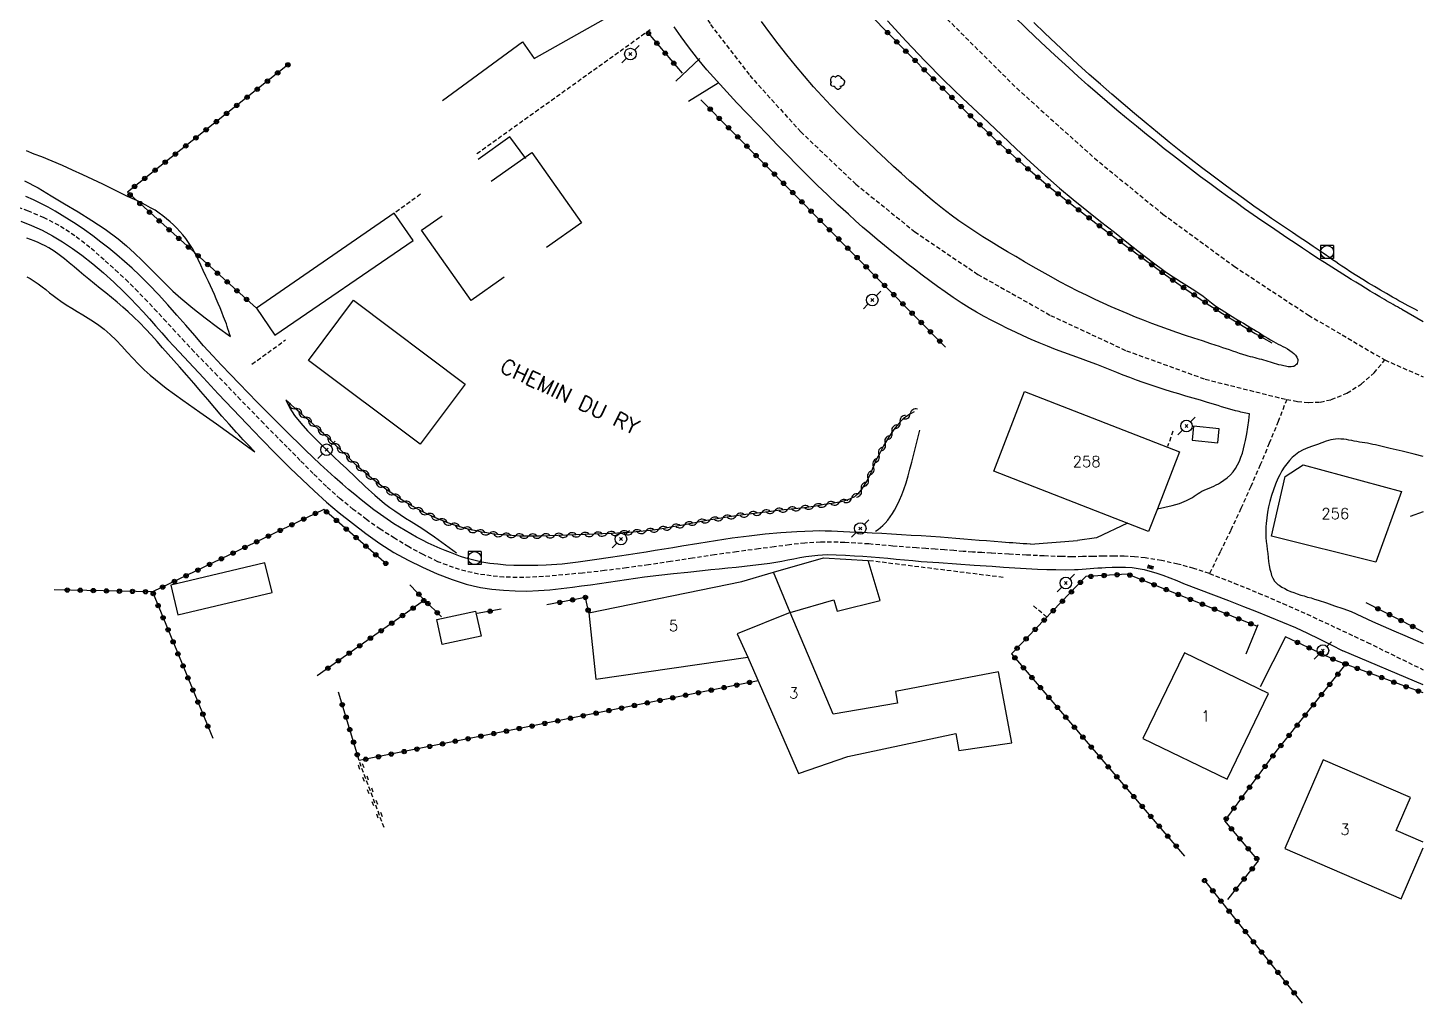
# Model space of a CAD drawing. Header units: millimetres. Extents: x 164999 to 166000, y 157004 to 158000.
# Drawn here: x 165839.6 to 166000, y 157240.9 to 157352.5 of the extents above; entities that cross this region are included whole.
import ezdxf
from ezdxf.enums import TextEntityAlignment as Align

# ---------------------------------------------------------------- set-up
doc = ezdxf.new("R2010")
doc.units = ezdxf.units.MM
doc.linetypes.add('DASHED', pattern=[0.75, 0.5, -0.25])
doc.layers.get('0').update_dxf_attribs({"linetype": 'CONTINUOUS'})
for name, color, linetype in [('W0001', 6, 'DASHED'), ('W0004', 5, 'CONTINUOUS'), ('W0008', 7, 'CONTINUOUS'), ('W0017', 7, 'CONTINUOUS'), ('W0101', 7, 'CONTINUOUS'), ('W0104', 1, 'CONTINUOUS'), ('W0112', 1, 'DASHED'), ('W0211', 2, 'CONTINUOUS'), ('W0214', 2, 'CONTINUOUS'), ('W0220', 5, 'DASHED'), ('W0300', 7, 'CONTINUOUS'), ('W0310', 3, 'CONTINUOUS'), ('W0323', 7, 'CONTINUOUS'), ('W0401', 7, 'CONTINUOUS'), ('W0420', 7, 'CONTINUOUS'), ('W0473', 7, 'CONTINUOUS'), ('W0989', 7, 'CONTINUOUS'), ('W0991', 7, 'CONTINUOUS'), ('W1102', 7, 'CONTINUOUS')]:
    doc.layers.add(name, color=color, linetype=linetype)
doc.styles.get("Standard").update_dxf_attribs({"font": 'romans.shx', "width": 0.85})

# ---------------------------------------------------------------- blocks, each defined once
blk = doc.blocks.new('T420')
for p, q in [((0.75, 0.75), (-0.75, 0.75)), ((-0.75, 0.75), (-0.75, -0.75)), ((0.75, 0.75), (0.75, -0.75)), ((0.75, -0.75), (-0.75, -0.75))]:
    blk.add_line(p, q)
blk.add_ellipse((0, 0), major_axis=(-0.53, 0.53), ratio=1, start_param=3.926991, end_param=10.210176)
blk = doc.blocks.new('T401')
for p, q in [((-0.3, 0.3), (0, 0.3)), ((-0.3, -0.25), (-0.3, 0.3)), ((-0.3, 0.15), (0, 0.15)), ((-0.3, 0), (0, 0)), ((0, 0.3), (0, -0.25)), ((-0.3, -0.15), (0, -0.15)), ((-0.3, -0.25), (-0.3, -0.3)), ((-0.3, -0.3), (0, -0.3)), ((0, -0.3), (0, -0.25))]:
    blk.add_line(p, q)
blk = doc.blocks.new('T473')
for p, q in [((-0.166667, 0.166667), (0.166667, -0.166667)), ((-0.166667, -0.166667), (0.166667, 0.166667)), ((0.500001, 0.500001), (1.000002, 1.000002)), ((-1.000002, -1.000002), (-0.500001, -0.500001))]:
    blk.add_line(p, q)
blk.add_ellipse((0, 0), major_axis=(0.471405, 0.471405), ratio=1, start_param=5.4977871438, end_param=11.780972451)
blk = doc.blocks.new('T300')
for p, q in [((-0.8, 0.51), (-0.86, 0.34)), ((-0.86, 0.34), (-0.86, 0.17)), ((-0.86, 0.17), (-0.74, 0.06)), ((-0.69, 0.63), (-0.8, 0.51)), ((-0.8, -0.06), (-0.74, 0.06)), ((-0.74, 0.06), (-0.69, 0.11)), ((-0.57, 0.69), (-0.69, 0.63)), ((-0.46, 0.69), (-0.57, 0.69)), ((-0.29, 0.63), (-0.46, 0.69)), ((-0.29, 0.63), (-0.17, 0.74)), ((-0.23, 0.57), (-0.29, 0.63)), ((-0.17, 0.74), (-0.06, 0.8)), ((-0.06, 0.8), (0.06, 0.8)), ((0.06, 0.8), (0.23, 0.74)), ((0.23, 0.74), (0.34, 0.63)), ((0.34, 0.63), (0.4, 0.51)), ((0.46, 0.46), (0.34, 0.46)), ((0.4, 0.51), (0.4, 0.46)), ((0.57, 0.4), (0.46, 0.46)), ((0.57, 0.4), (0.69, 0.29)), ((0.69, 0.29), (0.74, 0.17)), ((0.74, 0.06), (0.69, -0.17)), ((0.74, 0.17), (0.74, 0.06)), ((-0.8, -0.17), (-0.8, -0.06)), ((-0.8, -0.23), (-0.8, -0.17)), ((-0.74, -0.34), (-0.8, -0.23)), ((-0.69, -0.4), (-0.74, -0.34)), ((-0.51, -0.46), (-0.69, -0.4)), ((-0.4, -0.46), (-0.51, -0.46)), ((-0.4, -0.46), (-0.34, -0.46)), ((-0.34, -0.46), (-0.34, -0.4)), ((-0.34, -0.51), (-0.34, -0.46)), ((-0.29, -0.63), (-0.34, -0.51)), ((-0.17, -0.74), (-0.29, -0.63)), ((-0.06, -0.8), (-0.17, -0.74)), ((0.06, -0.8), (-0.06, -0.8)), ((0.17, -0.74), (0.06, -0.8)), ((0.23, -0.69), (0.17, -0.74)), ((0.29, -0.46), (0.23, -0.46)), ((0.29, -0.63), (0.23, -0.69)), ((0.46, -0.4), (0.29, -0.46)), ((0.34, -0.51), (0.29, -0.63)), ((0.34, -0.51), (0.34, -0.46)), ((0.57, -0.34), (0.46, -0.4)), ((0.63, -0.29), (0.57, -0.34)), ((0.69, -0.17), (0.63, -0.29))]:
    blk.add_line(p, q)
blk = doc.blocks.new('t323o')
at = {"color": 0, "linetype": 'Continuous'}
for radius in [0.25, 0.15]:
    blk.add_circle((0, 0), radius, dxfattribs=at)
blk = doc.blocks.new('t220o')
at = {"color": 0, "linetype": 'Continuous'}
for p, q in [((-0.25, 0.25), (0.25, 0.25)), ((-0.25, -0.25), (0.25, -0.25))]:
    blk.add_line(p, q, dxfattribs=at)
blk = doc.blocks.new('t310o')
at = {"color": 0, "linetype": 'Continuous'}
for centre, start, end in [((-0.5, 0.38), 216.8699, 323.1304), ((0.5, -0.37), 36.8699, 143.1303)]:
    blk.add_arc(centre, 0.625, start, end, dxfattribs=at)

msp = doc.modelspace()

# ---------------------------------------------------------------- linework, layer by layer
at = {"layer": 'W0001'}
for points in [[(165893.04, 157448.61), (165893, 157438.33), (165893.54, 157428.06), (165894.64, 157417.84), (165896.3, 157407.7), (165898.31, 157398.59), (165900.8, 157389.6), (165903.81, 157380.77), (165907.37, 157372.14), (165910.56, 157365.51), (165914.1, 157359.07), (165918.1, 157352.87), (165922.59, 157347.02), (165928.45, 157340.55), (165934.78, 157334.54), (165941.57, 157329.05), (165948.82, 157324.15), (165957.18, 157319.43), (165965.9, 157315.37), (165974.96, 157312.1), (165984.32, 157309.76)], [(165893.04, 157448.61), (165895.84, 157438.99), (165899.06, 157429.5), (165902.69, 157420.17), (165906.74, 157411), (165911.65, 157400.97), (165916.97, 157391.13), (165922.78, 157381.57), (165929.19, 157372.38), (165936.69, 157362.98), (165944.75, 157354.04), (165953.28, 157345.56), (165962.21, 157337.52), (165970.1, 157331.08), (165978.32, 157325.06), (165986.83, 157319.46), (165995.62, 157314.31)], [(165975.44, 157289.75), (165973.63, 157290.35), (165971.79, 157290.85), (165969.92, 157291.25), (165968.04, 157291.55), (165966.84, 157291.67), (165965.64, 157291.74), (165964.44, 157291.76), (165963.24, 157291.75), (165962.04, 157291.72), (165960.84, 157291.7), (165959.64, 157291.69), (165958.44, 157291.71), (165956.42, 157291.78), (165954.4, 157291.88), (165952.38, 157291.98), (165950.35, 157292.09), (165949.28, 157292.16), (165948.21, 157292.23), (165947.14, 157292.31), (165946.07, 157292.39), (165945, 157292.48), (165943.92, 157292.56), (165942.85, 157292.63), (165941.78, 157292.71), (165939.03, 157292.92), (165936.27, 157293.16), (165933.5, 157293.34), (165930.73, 157293.37), (165928.94, 157293.26), (165927.16, 157293.06), (165925.39, 157292.82), (165923.62, 157292.59), (165921.09, 157292.26), (165918.55, 157291.9), (165916.03, 157291.52), (165913.5, 157291.13), (165910.97, 157290.76), (165908.44, 157290.41), (165905.9, 157290.09), (165903.36, 157289.82), (165901.12, 157289.6), (165898.87, 157289.4), (165896.61, 157289.29), (165894.34, 157289.34), (165892.87, 157289.48), (165891.41, 157289.7), (165889.96, 157290.02), (165888.54, 157290.44), (165886.76, 157291.12), (165885.05, 157291.94), (165883.39, 157292.84), (165881.76, 157293.81), (165880.13, 157294.85), (165878.55, 157295.96), (165877.01, 157297.14), (165875.52, 157298.36), (165873.93, 157299.77), (165872.41, 157301.26), (165870.93, 157302.77), (165869.44, 157304.27), (165866.74, 157306.99), (165864.07, 157309.74), (165861.41, 157312.5), (165858.74, 157315.25), (165857.66, 157316.4), (165856.58, 157317.55), (165855.52, 157318.72), (165854.45, 157319.88), (165853.37, 157321.03), (165852.27, 157322.17), (165851.15, 157323.29), (165850, 157324.37), (165848.39, 157325.82), (165846.75, 157327.25), (165845.03, 157328.59), (165843.2, 157329.77), (165841.47, 157330.67), (165839.67, 157331.43), (165837.84, 157332.07)], [(165984.32, 157309.76), (165985.58, 157309.55), (165986.86, 157309.43), (165988.17, 157309.48), (165989.45, 157309.76), (165991.25, 157310.51), (165992.9, 157311.54), (165994.37, 157312.82), (165995.62, 157314.31)], [(165995.62, 157314.31), (166000, 157312.37)], [(165984.32, 157309.76), (165983.34, 157307.24), (165982.32, 157304.73), (165981.27, 157302.24), (165980.19, 157299.76), (165979.05, 157297.23), (165977.88, 157294.72), (165976.67, 157292.23), (165975.44, 157289.75)], [(165975.44, 157289.75), (165978.27, 157288.66), (165981.09, 157287.52), (165983.89, 157286.33), (165986.66, 157285.09), (165993.59, 157281.84), (166000, 157278.7)]]:
    msp.add_lwpolyline(points, dxfattribs=at)
at = {"layer": 'W0004'}
msp.add_lwpolyline([(165999.4, 157319.95), (165999.04, 157320.14), (165998.67, 157320.34), (165998.3, 157320.53), (165997.94, 157320.73), (165997.58, 157320.93), (165997.22, 157321.13), (165996.85, 157321.33), (165996.49, 157321.54), (165995.8, 157321.94), (165995.11, 157322.34), (165994.43, 157322.75), (165993.74, 157323.16), (165993.06, 157323.57), (165992.38, 157323.99), (165991.7, 157324.42), (165991.03, 157324.85), (165990.67, 157325.09), (165990.31, 157325.33), (165989.95, 157325.58), (165989.6, 157325.83), (165989.24, 157326.08), (165988.89, 157326.33), (165988.53, 157326.58), (165988.17, 157326.83), (165987.38, 157327.37), (165986.58, 157327.9), (165985.77, 157328.44), (165984.97, 157328.97), (165984.17, 157329.5), (165983.37, 157330.04), (165982.57, 157330.58), (165981.78, 157331.14), (165980.56, 157332), (165979.35, 157332.88), (165978.14, 157333.76), (165976.93, 157334.65), (165975.73, 157335.55), (165974.54, 157336.45), (165973.35, 157337.37), (165972.17, 157338.29), (165970.82, 157339.36), (165969.48, 157340.45), (165968.15, 157341.54), (165966.83, 157342.64), (165965.51, 157343.75), (165964.21, 157344.87), (165962.91, 157346.01), (165961.62, 157347.15), (165960.33, 157348.32), (165959.04, 157349.5), (165957.77, 157350.69), (165956.5, 157351.89), (165955.25, 157353.1)], dxfattribs=at)
at = {"layer": 'W0008'}
for points in [[(165938.45, 157353.32), (165940.56, 157350.98), (165942.72, 157348.7), (165944.88, 157346.51), (165947.1, 157344.36), (165949.34, 157342.25), (165951.58, 157340.14), (165953.22, 157338.6), (165954.87, 157337.07), (165956.53, 157335.56), (165958.22, 157334.08), (165959.77, 157332.78), (165961.34, 157331.5), (165962.93, 157330.25), (165964.52, 157328.99), (165965.96, 157327.85), (165967.41, 157326.72), (165968.87, 157325.6), (165970.35, 157324.5), (165970.97, 157324.08), (165971.59, 157323.67), (165972.22, 157323.27), (165972.85, 157322.88), (165973.47, 157322.48), (165974.1, 157322.07), (165974.71, 157321.64), (165975.3, 157321.19), (165975.67, 157320.9), (165976.03, 157320.63), (165976.41, 157320.36), (165976.79, 157320.1), (165977.21, 157319.83), (165977.63, 157319.56), (165978.06, 157319.3), (165978.49, 157319.04), (165978.92, 157318.79), (165979.36, 157318.54), (165979.79, 157318.28), (165980.21, 157318.02), (165980.54, 157317.82), (165980.86, 157317.62), (165981.18, 157317.42), (165981.5, 157317.22), (165981.82, 157317.02), (165982.14, 157316.82), (165982.47, 157316.62), (165982.79, 157316.42), (165983.06, 157316.27), (165983.33, 157316.14), (165983.61, 157316), (165983.89, 157315.87), (165984.16, 157315.73), (165984.43, 157315.58), (165984.69, 157315.41), (165984.94, 157315.22), (165985.14, 157315.05), (165985.33, 157314.86), (165985.5, 157314.63), (165985.6, 157314.37), (165985.61, 157314.21), (165985.58, 157314.06), (165985.52, 157313.92), (165985.44, 157313.79), (165985.35, 157313.7), (165985.25, 157313.63), (165985.14, 157313.58), (165985.02, 157313.55), (165984.85, 157313.52), (165984.67, 157313.52), (165984.5, 157313.53), (165984.33, 157313.56), (165984.17, 157313.59), (165984, 157313.63), (165983.84, 157313.67), (165983.68, 157313.7), (165983.43, 157313.76), (165983.18, 157313.83), (165982.93, 157313.9), (165982.68, 157313.98), (165982.44, 157314.06), (165982.2, 157314.14), (165981.95, 157314.21), (165981.7, 157314.29), (165981.45, 157314.36), (165981.19, 157314.42), (165980.94, 157314.49), (165980.68, 157314.55), (165980.42, 157314.62), (165980.16, 157314.68), (165979.91, 157314.75), (165979.65, 157314.83), (165979.27, 157314.95), (165978.88, 157315.07), (165978.5, 157315.2), (165978.11, 157315.33), (165977.73, 157315.46), (165977.35, 157315.59), (165976.97, 157315.72), (165976.58, 157315.85), (165975.61, 157316.18), (165974.64, 157316.5), (165973.66, 157316.82), (165972.69, 157317.14), (165971.71, 157317.47), (165970.74, 157317.8), (165969.78, 157318.15), (165968.81, 157318.51), (165967.87, 157318.88), (165966.93, 157319.25), (165966, 157319.64), (165965.06, 157320.03), (165964.14, 157320.44), (165963.21, 157320.85), (165962.29, 157321.28), (165961.38, 157321.71), (165960.33, 157322.23), (165959.29, 157322.76), (165958.25, 157323.31), (165957.23, 157323.86), (165956.2, 157324.43), (165955.19, 157325.01), (165954.17, 157325.59), (165953.17, 157326.19), (165952.22, 157326.75), (165951.27, 157327.32), (165950.33, 157327.89), (165949.4, 157328.48), (165948.47, 157329.07), (165947.55, 157329.69), (165946.64, 157330.31), (165945.75, 157330.96), (165944.76, 157331.72), (165943.8, 157332.49), (165942.84, 157333.28), (165941.9, 157334.09), (165940.97, 157334.91), (165940.05, 157335.74), (165939.14, 157336.57), (165938.23, 157337.41), (165937.15, 157338.41), (165936.09, 157339.42), (165935.02, 157340.44), (165933.97, 157341.46), (165932.94, 157342.51), (165931.91, 157343.56), (165930.91, 157344.64), (165929.93, 157345.73), (165928.88, 157346.94), (165927.86, 157348.17), (165926.86, 157349.41), (165925.88, 157350.67), (165924.92, 157351.94), (165923.96, 157353.23)], [(165997.54, 157320.14), (165997.29, 157320.28), (165997.04, 157320.42), (165996.8, 157320.55), (165996.55, 157320.69), (165996.3, 157320.83), (165996.06, 157320.97), (165995.81, 157321.12), (165995.57, 157321.26), (165995.02, 157321.58), (165994.47, 157321.91), (165993.92, 157322.24), (165993.37, 157322.57), (165992.83, 157322.9), (165992.28, 157323.24), (165991.74, 157323.58), (165991.2, 157323.92), (165990.35, 157324.45), (165989.5, 157324.99), (165988.65, 157325.53), (165987.8, 157326.07), (165986.96, 157326.62), (165986.12, 157327.17), (165985.28, 157327.73), (165984.44, 157328.29), (165983.45, 157328.96), (165982.45, 157329.64), (165981.46, 157330.32), (165980.47, 157331.01), (165979.48, 157331.7), (165978.5, 157332.4), (165977.52, 157333.1), (165976.55, 157333.81), (165975.49, 157334.6), (165974.43, 157335.38), (165973.38, 157336.18), (165972.33, 157336.98), (165971.29, 157337.79), (165970.25, 157338.6), (165969.22, 157339.43), (165968.19, 157340.25), (165967.05, 157341.18), (165965.92, 157342.11), (165964.79, 157343.05), (165963.67, 157344), (165962.56, 157344.95), (165961.45, 157345.92), (165960.36, 157346.89), (165959.27, 157347.88), (165957.66, 157349.36), (165956.06, 157350.84), (165954.47, 157352.35), (165952.9, 157353.86)], [(165980.03, 157308.11), (165979.83, 157308.15), (165979.63, 157308.19), (165979.43, 157308.24), (165979.24, 157308.28), (165979.04, 157308.33), (165978.85, 157308.38), (165978.65, 157308.43), (165978.45, 157308.48), (165978.05, 157308.59), (165977.64, 157308.7), (165977.24, 157308.82), (165976.84, 157308.94), (165976.44, 157309.07), (165976.03, 157309.19), (165975.63, 157309.31), (165975.23, 157309.43), (165974.4, 157309.68), (165973.57, 157309.92), (165972.74, 157310.16), (165971.91, 157310.41), (165971.08, 157310.65), (165970.25, 157310.91), (165969.43, 157311.17), (165968.61, 157311.44), (165967.83, 157311.71), (165967.06, 157311.99), (165966.3, 157312.29), (165965.54, 157312.58), (165964.78, 157312.88), (165964.02, 157313.18), (165963.25, 157313.48), (165962.49, 157313.78), (165961.55, 157314.14), (165960.6, 157314.49), (165959.65, 157314.83), (165958.7, 157315.18), (165957.75, 157315.53), (165956.81, 157315.9), (165955.88, 157316.28), (165954.95, 157316.68), (165954.04, 157317.09), (165953.13, 157317.51), (165952.23, 157317.94), (165951.33, 157318.39), (165950.44, 157318.85), (165949.56, 157319.32), (165948.68, 157319.81), (165947.82, 157320.32), (165946.89, 157320.9), (165945.97, 157321.51), (165945.06, 157322.13), (165944.17, 157322.77), (165943.28, 157323.42), (165942.41, 157324.07), (165941.53, 157324.74), (165940.66, 157325.41), (165939.8, 157326.09), (165938.94, 157326.77), (165938.08, 157327.46), (165937.24, 157328.17), (165936.4, 157328.88), (165935.57, 157329.59), (165934.74, 157330.32), (165933.93, 157331.06), (165932.73, 157332.16), (165931.54, 157333.28), (165930.36, 157334.41), (165929.2, 157335.56), (165928.05, 157336.71), (165926.9, 157337.88), (165925.76, 157339.05), (165924.63, 157340.22), (165923.46, 157341.45), (165922.28, 157342.67), (165921.11, 157343.89), (165919.95, 157345.13), (165918.8, 157346.39), (165917.68, 157347.66), (165916.59, 157348.97), (165915.55, 157350.31), (165914.72, 157351.45), (165913.92, 157352.62)], [(165954.86, 157293.13), (165954.45, 157293.16), (165954.04, 157293.19), (165953.63, 157293.21), (165953.23, 157293.24), (165952.82, 157293.27), (165952.41, 157293.3), (165952, 157293.33), (165951.59, 157293.36), (165950.71, 157293.43), (165949.83, 157293.5), (165948.95, 157293.57), (165948.07, 157293.65), (165947.19, 157293.72), (165946.3, 157293.79), (165945.42, 157293.86), (165944.54, 157293.93), (165943.41, 157294), (165942.29, 157294.08), (165941.16, 157294.15), (165940.03, 157294.22), (165938.91, 157294.28), (165937.78, 157294.35), (165936.65, 157294.4), (165935.52, 157294.46), (165934.81, 157294.49), (165934.1, 157294.53), (165933.39, 157294.56), (165932.69, 157294.6), (165931.98, 157294.62), (165931.27, 157294.64), (165930.56, 157294.65), (165929.85, 157294.64), (165928.01, 157294.57), (165926.18, 157294.44), (165924.35, 157294.27), (165922.53, 157294.07), (165920.59, 157293.82), (165918.66, 157293.52), (165916.73, 157293.2), (165914.8, 157292.89), (165913.77, 157292.73), (165912.74, 157292.56), (165911.72, 157292.4), (165910.69, 157292.23), (165909.67, 157292.06), (165908.64, 157291.9), (165907.61, 157291.74), (165906.58, 157291.6), (165904.74, 157291.33), (165902.89, 157291.06), (165901.04, 157290.83), (165899.18, 157290.71), (165898.25, 157290.68), (165897.33, 157290.67), (165896.4, 157290.67), (165895.48, 157290.69), (165894.56, 157290.74), (165893.63, 157290.82), (165892.71, 157290.93), (165891.8, 157291.08), (165891.18, 157291.21), (165890.56, 157291.36), (165889.96, 157291.53), (165889.36, 157291.73), (165888.77, 157291.94), (165888.18, 157292.16), (165887.59, 157292.39), (165887.01, 157292.64), (165886.32, 157292.94), (165885.64, 157293.26), (165884.96, 157293.6), (165884.3, 157293.95), (165883.64, 157294.32), (165882.98, 157294.7), (165882.34, 157295.09), (165881.7, 157295.49), (165880.92, 157296.01), (165880.15, 157296.54), (165879.4, 157297.1), (165878.66, 157297.67), (165877.93, 157298.24), (165877.2, 157298.83), (165876.48, 157299.43), (165875.77, 157300.03), (165874.9, 157300.79), (165874.04, 157301.56), (165873.2, 157302.34), (165872.36, 157303.13), (165871.54, 157303.94), (165870.71, 157304.74), (165869.89, 157305.55), (165869.08, 157306.36), (165868.03, 157307.39), (165867, 157308.43), (165865.97, 157309.48), (165864.94, 157310.53), (165863.92, 157311.59), (165862.9, 157312.65), (165861.89, 157313.71), (165860.89, 157314.78), (165859.82, 157315.94), (165858.79, 157317.11), (165857.76, 157318.3), (165856.74, 157319.48), (165855.71, 157320.66), (165854.65, 157321.83), (165853.57, 157322.96), (165852.44, 157324.06), (165851.59, 157324.86), (165850.71, 157325.64), (165849.83, 157326.4), (165848.93, 157327.15), (165848.01, 157327.87), (165847.08, 157328.58), (165846.12, 157329.26), (165845.15, 157329.92), (165844.36, 157330.43), (165843.57, 157330.93), (165842.76, 157331.41), (165841.94, 157331.87), (165841.1, 157332.31), (165840.25, 157332.72), (165839.38, 157333.1)], [(165838.79, 157330.26), (165840.03, 157329.78), (165841.24, 157329.23), (165842.44, 157328.6), (165843.6, 157327.9), (165844.73, 157327.14), (165845.83, 157326.35), (165847.09, 157325.36), (165848.31, 157324.33), (165849.5, 157323.25), (165850.66, 157322.15), (165851.41, 157321.39), (165852.15, 157320.62), (165852.87, 157319.83), (165853.59, 157319.04), (165854.3, 157318.24), (165855, 157317.44), (165855.72, 157316.64), (165856.44, 157315.86), (165858.12, 157314.05), (165859.8, 157312.24), (165861.49, 157310.43), (165863.18, 157308.64), (165864.81, 157306.94), (165866.44, 157305.23), (165868.08, 157303.55), (165869.76, 157301.89), (165871.14, 157300.57), (165872.53, 157299.26), (165873.95, 157297.98), (165875.4, 157296.75), (165876.92, 157295.54), (165878.47, 157294.35), (165880.06, 157293.22), (165881.7, 157292.18), (165883.32, 157291.29), (165884.98, 157290.48), (165886.67, 157289.74), (165888.38, 157289.07), (165889.18, 157288.79), (165889.99, 157288.54), (165890.8, 157288.33), (165891.63, 157288.16), (165892.96, 157287.96), (165894.3, 157287.83), (165895.64, 157287.76), (165896.98, 157287.74), (165898.3, 157287.79), (165899.61, 157287.9), (165900.91, 157288.05), (165902.21, 157288.2), (165903.25, 157288.33), (165904.28, 157288.47), (165905.32, 157288.62), (165906.35, 157288.77), (165907.38, 157288.93), (165908.41, 157289.08), (165909.45, 157289.23), (165910.48, 157289.37), (165912.15, 157289.57), (165913.82, 157289.75), (165915.49, 157289.93), (165917.16, 157290.11), (165918.13, 157290.21), (165919.1, 157290.31), (165920.06, 157290.41), (165921.03, 157290.51), (165922, 157290.61), (165922.96, 157290.72), (165923.93, 157290.83), (165924.89, 157290.96), (165925.58, 157291.07), (165926.27, 157291.19), (165926.96, 157291.33), (165927.65, 157291.46), (165928.34, 157291.6), (165929.03, 157291.72), (165929.72, 157291.81), (165930.42, 157291.88), (165931.48, 157291.93), (165932.54, 157291.91), (165933.59, 157291.86), (165934.64, 157291.81), (165935.6, 157291.75), (165936.56, 157291.68), (165937.52, 157291.6), (165938.47, 157291.51), (165939.43, 157291.42), (165940.38, 157291.32), (165941.34, 157291.24), (165942.29, 157291.16), (165944.33, 157291.01), (165946.37, 157290.87), (165948.41, 157290.74), (165950.45, 157290.6), (165951.75, 157290.51), (165953.06, 157290.42), (165954.37, 157290.34), (165955.67, 157290.28), (165956.73, 157290.24), (165957.79, 157290.21), (165958.85, 157290.2), (165959.91, 157290.21), (165960.36, 157290.23), (165960.81, 157290.26), (165961.26, 157290.29), (165961.71, 157290.33), (165962.16, 157290.37), (165962.61, 157290.4), (165963.06, 157290.43), (165963.51, 157290.45), (165964.27, 157290.48), (165965.03, 157290.5), (165965.78, 157290.5), (165966.54, 157290.45), (165967.23, 157290.35), (165967.92, 157290.21), (165968.59, 157290.04), (165969.26, 157289.85), (165970.08, 157289.58), (165970.88, 157289.26), (165971.68, 157288.94), (165972.47, 157288.62), (165974.19, 157287.96), (165975.91, 157287.3), (165977.63, 157286.64), (165979.34, 157285.97), (165980.84, 157285.38), (165982.35, 157284.79), (165983.84, 157284.18), (165985.32, 157283.55), (165986.7, 157282.91), (165988.07, 157282.26), (165989.42, 157281.58), (165990.77, 157280.88)], [(165997.54, 157320.14), (166000, 157318.74)], [(165969.46, 157297.21), (165970.31, 157297.39), (165971.15, 157297.59), (165971.99, 157297.82), (165972.8, 157298.14), (165973.03, 157298.26), (165973.26, 157298.39), (165973.48, 157298.52), (165973.7, 157298.67), (165973.92, 157298.81), (165974.13, 157298.95), (165974.35, 157299.09), (165974.58, 157299.21), (165974.85, 157299.35), (165975.11, 157299.47), (165975.39, 157299.59), (165975.66, 157299.7), (165975.93, 157299.82), (165976.2, 157299.95), (165976.47, 157300.08), (165976.72, 157300.24), (165977.11, 157300.5), (165977.49, 157300.78), (165977.85, 157301.1), (165978.17, 157301.45), (165978.45, 157301.84), (165978.68, 157302.25), (165978.88, 157302.68), (165979.06, 157303.12), (165979.23, 157303.6), (165979.36, 157304.09), (165979.48, 157304.58), (165979.58, 157305.07), (165979.73, 157305.83), (165979.85, 157306.58), (165979.95, 157307.35), (165980.03, 157308.11)], [(165994.83, 157304.49), (165994.52, 157304.55), (165994.22, 157304.61), (165993.92, 157304.67), (165993.61, 157304.73), (165993.31, 157304.78), (165993, 157304.83), (165992.7, 157304.88), (165992.39, 157304.93), (165992.09, 157304.98), (165991.79, 157305.04), (165991.48, 157305.09), (165991.18, 157305.15), (165990.87, 157305.19), (165990.56, 157305.22), (165990.25, 157305.23), (165989.94, 157305.22), (165989.4, 157305.13), (165988.87, 157304.97), (165988.36, 157304.78), (165987.85, 157304.59), (165987.3, 157304.4), (165986.76, 157304.21), (165986.22, 157303.99), (165985.71, 157303.71), (165985.32, 157303.42), (165984.96, 157303.1), (165984.64, 157302.76), (165984.33, 157302.39), (165984.03, 157301.99), (165983.77, 157301.56), (165983.53, 157301.12), (165983.31, 157300.67), (165983.03, 157300.04), (165982.79, 157299.39), (165982.57, 157298.73), (165982.39, 157298.06), (165982.24, 157297.43), (165982.12, 157296.8), (165982.02, 157296.17), (165981.95, 157295.53), (165981.92, 157295.12), (165981.91, 157294.71), (165981.92, 157294.31), (165981.93, 157293.9), (165981.97, 157293.43), (165982.02, 157292.97), (165982.08, 157292.51), (165982.14, 157292.05), (165982.19, 157291.6), (165982.24, 157291.15), (165982.3, 157290.7), (165982.39, 157290.25), (165982.48, 157289.9), (165982.59, 157289.55), (165982.72, 157289.21), (165982.91, 157288.89), (165983.03, 157288.75), (165983.17, 157288.62), (165983.31, 157288.51), (165983.46, 157288.41), (165983.77, 157288.21), (165984.1, 157288.03), (165984.42, 157287.86), (165984.76, 157287.71), (165985.15, 157287.56), (165985.54, 157287.42), (165985.94, 157287.29), (165986.33, 157287.18), (165986.73, 157287.06), (165987.13, 157286.95), (165987.53, 157286.83), (165987.92, 157286.7), (165988.88, 157286.39), (165989.83, 157286.06), (165990.77, 157285.74), (165991.72, 157285.4)], [(166000, 157303.21), (165998.96, 157303.47), (165997.58, 157303.81), (165996.21, 157304.15), (165994.83, 157304.49)], [(165966.01, 157295.55), (165962.44, 157293.88), (165960.26, 157293.57)], [(165954.86, 157293.13), (165960.26, 157293.57)], [(165991.72, 157285.4), (165992.94, 157284.82), (165994.17, 157284.26), (165995.41, 157283.72), (165996.65, 157283.18), (165997.89, 157282.65), (165999.13, 157282.11), (166000, 157281.72)], [(166000, 157276.97), (165990.77, 157280.88)]]:
    msp.add_lwpolyline(points, dxfattribs=at)
at = {"layer": 'W0017'}
for points in [[(165916.87, 157348.96), (165914.1, 157346.37)], [(165918.98, 157346.14), (165915.55, 157344.03)], [(165981.01, 157283.87), (165979.62, 157280.47)], [(165984.2, 157282.48), (165981.26, 157276.75)]]:
    msp.add_lwpolyline(points, dxfattribs=at)
at = {"layer": 'W0101'}
for points in [[(165887.29, 157344.14), (165896.47, 157350.89), (165897.82, 157348.98), (165906.4, 157353.82)], [(165892.86, 157334.86), (165897.56, 157338.17), (165903.26, 157330.08), (165899.22, 157327.23)], [(165884.88, 157329.24), (165887.24, 157330.9)], [(165894.38, 157323.82), (165890.58, 157321.15), (165884.88, 157329.24)], [(165969.46, 157297.21), (165968.45, 157294.6), (165950.64, 157301.52), (165954.19, 157310.67)], [(165954.19, 157310.67), (165972, 157303.75), (165969.46, 157297.21)], [(165982.59, 157294.06), (165984.15, 157300.92), (165986.23, 157302.25), (165997.52, 157299.18)], [(165997.52, 157299.18), (165994.58, 157291.05), (165982.59, 157294.06)], [(165904.08, 157285.26), (165921.69, 157288.83), (165925.33, 157289.9)], [(165927.26, 157285.29), (165925.33, 157289.9)], [(165904.08, 157285.26), (165904.9, 157277.63), (165922.36, 157280.16)], [(165951.19, 157278.47), (165939.37, 157276.19), (165939.57, 157274.84), (165932.18, 157273.59), (165927.26, 157285.29)], [(165922.36, 157280.16), (165928.21, 157266.76), (165933.87, 157268.73), (165946.3, 157271.37), (165946.65, 157269.42), (165952.73, 157270.28), (165951.19, 157278.47)], [(165988.53, 157268.35), (165984.11, 157258.13), (165997.46, 157252.36), (166000, 157258.24)], [(166000, 157258.89), (165996.91, 157260.23), (165998.55, 157264.02), (165988.53, 157268.35)]]:
    msp.add_lwpolyline(points, dxfattribs=at)
for points in [[(165877.06, 157321.17), (165889.88, 157311.54), (165884.72, 157304.64), (165871.86, 157314.25)], [(165967.8, 157270.8), (165977.47, 157266.11), (165982.24, 157275.95), (165972.56, 157280.64), (165967.8, 157270.8)]]:
    msp.add_lwpolyline(points, close=True, dxfattribs=at)
at = {"layer": 'W0104'}
for points in [[(165896.87, 157337.47), (165895, 157339.96), (165891.36, 157337.36)], [(165925.33, 157289.9), (165931.09, 157291.58), (165936.21, 157291.25)], [(165927.26, 157285.29), (165932.28, 157286.72), (165932.65, 157285.44), (165937.57, 157286.66), (165936.21, 157291.25)]]:
    msp.add_lwpolyline(points, dxfattribs=at)
for points in [[(165883.89, 157328.06), (165881.74, 157331.19), (165865.88, 157320.27), (165868.02, 157317.15)], [(165976.55, 157306.4), (165973.61, 157306.7), (165973.45, 157305.08), (165976.39, 157304.78)], [(165867.68, 157287.56), (165866.87, 157290.99), (165856.03, 157288.44), (165856.84, 157285)], [(165891.09, 157285.44), (165891.71, 157282.57), (165887.24, 157281.6), (165886.61, 157284.47)]]:
    msp.add_lwpolyline(points, close=True, dxfattribs=at)
at = {"layer": 'W0112'}
for points in [[(165911.15, 157352.27), (165891.05, 157337.87)], [(165884.76, 157333.36), (165881.74, 157331.19)], [(165865.37, 157313.83), (165869.23, 157316.62)], [(165971.25, 157306.13), (165970.62, 157304.36)], [(165951.71, 157289.31), (165936.21, 157291.25)], [(165956.76, 157284.75), (165955.15, 157286.11)]]:
    msp.add_lwpolyline(points, dxfattribs=at)
at = {"layer": 'W0211'}
for points in [[(165862.89, 157317.02), (165862.8, 157317.31), (165862.71, 157317.6), (165862.62, 157317.88), (165862.52, 157318.17), (165862.43, 157318.45), (165862.33, 157318.73), (165862.22, 157319.01), (165862.11, 157319.29), (165861.91, 157319.8), (165861.71, 157320.31), (165861.49, 157320.82), (165861.27, 157321.33), (165861.05, 157321.83), (165860.82, 157322.33), (165860.59, 157322.83), (165860.36, 157323.33), (165860.06, 157323.96), (165859.77, 157324.6), (165859.49, 157325.23), (165859.19, 157325.86), (165858.88, 157326.49), (165858.54, 157327.11), (165858.17, 157327.71), (165857.77, 157328.29), (165857.44, 157328.7), (165857.09, 157329.1), (165856.73, 157329.48), (165856.35, 157329.85), (165855.96, 157330.21), (165855.56, 157330.55), (165855.14, 157330.87), (165854.72, 157331.18), (165854.23, 157331.52), (165853.72, 157331.82), (165853.19, 157332.11), (165852.66, 157332.37), (165852.13, 157332.63), (165851.59, 157332.87), (165851.06, 157333.12), (165850.53, 157333.38), (165849.38, 157333.94), (165848.23, 157334.51), (165847.08, 157335.07), (165845.93, 157335.61), (165844.76, 157336.15), (165843.59, 157336.67), (165842.41, 157337.17), (165841.23, 157337.65), (165840.33, 157337.99), (165839.44, 157338.34)], [(165839.48, 157323.88), (165839.87, 157323.67), (165840.34, 157323.38), (165840.79, 157323.07), (165841.24, 157322.74), (165841.67, 157322.4), (165842.1, 157322.05), (165842.53, 157321.71), (165842.97, 157321.38), (165843.41, 157321.06), (165844.03, 157320.65), (165844.65, 157320.26), (165845.29, 157319.88), (165845.92, 157319.5), (165846.55, 157319.12), (165847.17, 157318.72), (165847.78, 157318.3), (165848.37, 157317.85), (165849.08, 157317.23), (165849.76, 157316.58), (165850.41, 157315.9), (165851.04, 157315.21), (165851.67, 157314.52), (165852.32, 157313.84), (165852.98, 157313.18), (165853.68, 157312.55), (165855.52, 157311.07), (165857.44, 157309.68), (165859.39, 157308.33), (165861.31, 157306.96), (165862.41, 157306.16), (165863.51, 157305.36), (165864.61, 157304.56), (165865.71, 157303.76)], [(166000, 157296.85), (165998.52, 157296.3)]]:
    msp.add_lwpolyline(points, dxfattribs=at)
at = {"layer": 'W0214'}
for points in [[(165839.21, 157334.91), (165840.79, 157334.09), (165842.31, 157333.17), (165843.82, 157332.26), (165845.4, 157331.33), (165846.97, 157330.36), (165848.51, 157329.34), (165849.99, 157328.24), (165850.95, 157327.45), (165851.87, 157326.61), (165852.76, 157325.74), (165853.64, 157324.86), (165854.51, 157323.97), (165855.38, 157323.09), (165856.28, 157322.23), (165857.21, 157321.4), (165858.59, 157320.25), (165860, 157319.14), (165861.43, 157318.07), (165862.89, 157317.02)], [(165865.71, 157303.76), (165865.44, 157304.03), (165865.17, 157304.31), (165864.9, 157304.58), (165864.64, 157304.86), (165864.37, 157305.14), (165864.11, 157305.42), (165863.85, 157305.71), (165863.59, 157305.99), (165862.75, 157306.92), (165861.93, 157307.86), (165861.12, 157308.8), (165860.3, 157309.75), (165859.5, 157310.69), (165858.68, 157311.64), (165857.87, 157312.58), (165857.04, 157313.52), (165856.39, 157314.24), (165855.75, 157314.98), (165855.11, 157315.71), (165854.46, 157316.44), (165853.81, 157317.17), (165853.15, 157317.88), (165852.47, 157318.58), (165851.77, 157319.27), (165851.16, 157319.84), (165850.53, 157320.4), (165849.89, 157320.95), (165849.24, 157321.49), (165848.59, 157322.02), (165847.93, 157322.54), (165847.28, 157323.07), (165846.62, 157323.6), (165846.06, 157324.06), (165845.5, 157324.54), (165844.94, 157325.01), (165844.38, 157325.48), (165843.81, 157325.94), (165843.23, 157326.39), (165842.63, 157326.81), (165842.01, 157327.21), (165841.61, 157327.43), (165841.2, 157327.64), (165840.78, 157327.82), (165840.35, 157328), (165839.93, 157328.16), (165839.5, 157328.33)], [(165869.26, 157309.71), (165869.48, 157309.25), (165869.72, 157308.79), (165869.99, 157308.35), (165870.28, 157307.93), (165870.99, 157307.03), (165871.76, 157306.18), (165872.56, 157305.36), (165873.36, 157304.55), (165874.07, 157303.85), (165874.79, 157303.17), (165875.52, 157302.49), (165876.25, 157301.82), (165877.33, 157300.8), (165878.39, 157299.77), (165879.49, 157298.76), (165880.62, 157297.81), (165881.21, 157297.37), (165881.81, 157296.95), (165882.43, 157296.54), (165883.04, 157296.14), (165883.67, 157295.75), (165884.29, 157295.36), (165884.9, 157294.96), (165885.51, 157294.55), (165886.36, 157293.96), (165887.21, 157293.36), (165888.05, 157292.76), (165888.89, 157292.15)], [(165937.04, 157294.64), (165937.34, 157294.84), (165937.63, 157295.05), (165937.91, 157295.29), (165938.16, 157295.54), (165938.47, 157295.89), (165938.74, 157296.26), (165938.99, 157296.65), (165939.23, 157297.05), (165939.54, 157297.62), (165939.81, 157298.21), (165940.07, 157298.81), (165940.3, 157299.42), (165940.56, 157300.19), (165940.79, 157300.98), (165941, 157301.77), (165941.21, 157302.55), (165941.45, 157303.48), (165941.7, 157304.4), (165941.93, 157305.32), (165942.16, 157306.25)]]:
    msp.add_lwpolyline(points, dxfattribs=at)
at = {"layer": 'W0220'}
msp.add_lwpolyline([(165880.57, 157260.55), (165877.68, 157268.25)], dxfattribs=at)
at = {"layer": 'W0310'}
msp.add_lwpolyline([(165941.51, 157308.36), (165941.06, 157308.13), (165940.64, 157307.85), (165940.24, 157307.54), (165939.87, 157307.19), (165939.16, 157306.33), (165938.54, 157305.4), (165937.99, 157304.43), (165937.46, 157303.46), (165937.26, 157303.07), (165937.07, 157302.66), (165936.89, 157302.25), (165936.72, 157301.84), (165936.55, 157301.43), (165936.36, 157301.02), (165936.16, 157300.62), (165935.94, 157300.23), (165935.67, 157299.79), (165935.38, 157299.35), (165935.04, 157298.93), (165934.63, 157298.59), (165933.81, 157298.19), (165932.92, 157297.96), (165932.04, 157297.82), (165931.17, 157297.68), (165930.41, 157297.54), (165929.65, 157297.43), (165928.88, 157297.33), (165928.11, 157297.25), (165927.34, 157297.17), (165926.57, 157297.09), (165925.81, 157297.01), (165925.04, 157296.91), (165923.44, 157296.7), (165921.83, 157296.49), (165920.23, 157296.26), (165918.63, 157296.02), (165917.65, 157295.86), (165916.67, 157295.68), (165915.69, 157295.49), (165914.71, 157295.3), (165913.73, 157295.12), (165912.75, 157294.94), (165911.76, 157294.79), (165910.77, 157294.66), (165908.74, 157294.47), (165906.7, 157294.35), (165904.66, 157294.27), (165902.62, 157294.21), (165900.53, 157294.14), (165898.43, 157294.07), (165896.33, 157294.07), (165894.23, 157294.19), (165893.61, 157294.26), (165892.99, 157294.33), (165892.37, 157294.42), (165891.75, 157294.53), (165891.14, 157294.65), (165890.53, 157294.78), (165889.92, 157294.94), (165889.32, 157295.11), (165888.65, 157295.32), (165887.99, 157295.55), (165887.33, 157295.8), (165886.68, 157296.07), (165886.04, 157296.36), (165885.41, 157296.66), (165884.78, 157296.98), (165884.17, 157297.3), (165883.5, 157297.68), (165882.84, 157298.08), (165882.19, 157298.49), (165881.56, 157298.92), (165880.93, 157299.36), (165880.31, 157299.81), (165879.7, 157300.27), (165879.1, 157300.74), (165878.38, 157301.34), (165877.67, 157301.96), (165876.98, 157302.6), (165876.3, 157303.25), (165875.63, 157303.9), (165874.95, 157304.55), (165874.27, 157305.2), (165873.58, 157305.84), (165873.05, 157306.33), (165872.51, 157306.81), (165871.97, 157307.3), (165871.43, 157307.79), (165870.89, 157308.27), (165870.34, 157308.75), (165869.8, 157309.23), (165869.26, 157309.71)], dxfattribs=at)
at = {"layer": 'W0323'}
for points in [[(165935.82, 157354.65), (165938.14, 157352.26), (165940.48, 157349.88), (165943.87, 157346.45), (165947.29, 157343.05), (165950.77, 157339.71), (165954.36, 157336.47), (165957.14, 157334.13), (165960, 157331.87), (165962.89, 157329.66), (165965.8, 157327.48), (165968.08, 157325.78), (165970.38, 157324.1), (165972.71, 157322.45), (165975.07, 157320.86), (165976.93, 157319.66), (165978.81, 157318.5), (165980.71, 157317.37), (165982.63, 157316.29)], [(165910.93, 157351.89), (165914.83, 157347.29)], [(165869.64, 157348.34), (165851.05, 157333.6), (165865.88, 157320.27)], [(165916.99, 157344.21), (165945.11, 157315.8)], [(165880.85, 157290.83), (165873.63, 157297.13), (165853.94, 157287.65), (165860.87, 157270.82)], [(165980.95, 157283.68), (165966.03, 157289.7), (165961.24, 157289.4), (165952.7, 157280.52), (165972.59, 157257.28)], [(165853.94, 157287.65), (165842.64, 157287.89)], [(165887.15, 157284.8), (165885.19, 157286.69), (165883.53, 157288.46)], [(165885.19, 157286.69), (165872.87, 157278)], [(165904.08, 157285.26), (165903.7, 157287.02), (165899.28, 157286.16)], [(166000, 157283.03), (165999.02, 157283.56), (165993.46, 157286.39)], [(165894.01, 157285.65), (165891.27, 157285.17)], [(166000, 157276.05), (165997.48, 157276.95), (165990.04, 157279.74), (165984.2, 157282.48)], [(165977.56, 157252.29), (165981.09, 157256.73), (165977.19, 157261.33), (165983.12, 157269.3), (165991.14, 157279.37)], [(165923.55, 157277.43), (165877.68, 157268.25), (165875.33, 157276.12)], [(165974.88, 157254.47), (165986.11, 157240.38)]]:
    msp.add_lwpolyline(points, dxfattribs=at)
at = {"layer": 'W1102'}
msp.add_lwpolyline([(165927.26, 157285.29), (165921.14, 157282.84), (165922.36, 157280.16)], dxfattribs=at)

# ---------------------------------------------------------------- block references
at = {"layer": 'W0220', "rotation": 110.573460883386}
for p in [(165877.94, 157267.57), (165878.46, 157266.16), (165878.99, 157264.76), (165879.52, 157263.36), (165880.04, 157261.95)]:
    msp.add_blockref('t220o', p, dxfattribs=at)
at = {"layer": 'W0300'}
msp.add_blockref('T300', (165932.73, 157346.21), dxfattribs=at)
at = {"layer": 'W0310'}
for p, rotation in [((165870.38, 157308.72), 138.3330870076442), ((165871.5, 157307.72), 138.1136806984873), ((165941.04, 157308.11), 212.9038077909807), ((165872.61, 157306.72), 137.8872547211601), ((165938.94, 157306.01), 236.7365536811561), ((165939.87, 157307.18), 230.2090791383495), ((165873.72, 157305.71), 137.2035004637264), ((165874.82, 157304.68), 136.3379718896603), ((165938.16, 157304.73), 240.4077820964196), ((165875.89, 157303.64), 135.8483798583377), ((165937.44, 157303.41), 242.453588818558), ((165876.98, 157302.6), 136.3279650449267), ((165878.09, 157301.59), 138.7319355776929), ((165936.81, 157302.05), 247.5251102359086), ((165879.24, 157300.64), 141.961274005912), ((165880.43, 157299.72), 143.7945405958066), ((165936.19, 157300.68), 243.3065821396863), ((165881.65, 157298.85), 146.077975364257), ((165934.3, 157298.43), 206.1298549893621), ((165935.42, 157299.4), 237.1154409649575), ((165882.91, 157298.04), 148.9643984100295), ((165884.21, 157297.28), 151.9878234253556), ((165885.54, 157296.6), 154.5838544932736), ((165925.46, 157296.97), 187.0332648561418), ((165926.95, 157297.13), 185.8241028703113), ((165928.44, 157297.28), 186.2139072601846), ((165929.93, 157297.47), 188.3888875072795), ((165931.41, 157297.71), 189.320421402888), ((165932.89, 157297.95), 188.8809905464518), ((165886.91, 157295.98), 157.4204009811918), ((165888.31, 157295.44), 160.6524774441849), ((165915.08, 157295.37), 190.9953654644253), ((165916.55, 157295.66), 190.8471594183568), ((165918.03, 157295.92), 189.401940805266), ((165919.51, 157296.15), 188.5483390932001), ((165921, 157296.37), 188.0001514265984), ((165922.48, 157296.57), 187.660589110198), ((165923.97, 157296.77), 187.5296783921546), ((165889.74, 157294.99), 164.0634300861564), ((165891.19, 157294.63), 168.9300024069166), ((165892.67, 157294.38), 171.768979883656), ((165894.16, 157294.2), 174.2203422052687), ((165895.66, 157294.11), 176.7532915109793), ((165897.16, 157294.07), 180.0428507778284), ((165898.66, 157294.08), 181.7645748428226), ((165900.16, 157294.13), 181.7645748428226), ((165901.66, 157294.18), 181.910935437347), ((165903.16, 157294.23), 181.7441224730541), ((165904.65, 157294.27), 181.7441224730541), ((165906.15, 157294.33), 182.2243202832543), ((165907.65, 157294.41), 183.4349424951888), ((165909.15, 157294.51), 185.3748448589208), ((165910.64, 157294.65), 185.3748448589208), ((165912.13, 157294.85), 188.8327314319483), ((165913.61, 157295.1), 189.9564595460627)]:
    msp.add_blockref('t310o', p, dxfattribs=dict(at, rotation=rotation))
at = {"layer": 'W0323'}
for p, rotation in [((165910.95, 157351.86), 310.318929874865), ((165938.44, 157351.95), 314.5395156933976), ((165911.92, 157350.72), 310.318929874865), ((165939.49, 157350.88), 314.5395156933976), ((165940.54, 157349.81), 314.6809201467411), ((165869.51, 157348.24), 218.4172215838543), ((165912.89, 157349.58), 310.318929874865), ((165913.86, 157348.43), 310.318929874865), ((165941.6, 157348.75), 314.6809201467411), ((165868.33, 157347.31), 218.4172215838543), ((165942.65, 157347.68), 314.6809201467411), ((165943.71, 157346.62), 314.6809201467411), ((165865.98, 157345.44), 218.4172215838543), ((165867.16, 157346.37), 218.4172215838543), ((165944.77, 157345.56), 315.1263121171777), ((165863.63, 157343.58), 218.4172215838543), ((165864.81, 157344.51), 218.4172215838543), ((165945.83, 157344.5), 315.1263121171777), ((165946.9, 157343.44), 315.1263121171777), ((165862.46, 157342.65), 218.4172215838543), ((165918.05, 157343.15), 314.6979339023044), ((165919.1, 157342.08), 314.6979339023044), ((165947.97, 157342.39), 316.2071118803349), ((165860.11, 157340.78), 218.4172215838543), ((165861.28, 157341.71), 218.4172215838543), ((165920.16, 157341.01), 314.6979339023044), ((165949.05, 157341.36), 316.2071118803349), ((165950.14, 157340.32), 316.2071118803349), ((165857.76, 157338.92), 218.4172215838543), ((165858.93, 157339.85), 218.4172215838543), ((165921.21, 157339.95), 314.6979339023044), ((165922.27, 157338.88), 314.6979339023044), ((165951.23, 157339.29), 317.9225459917959), ((165855.41, 157337.05), 218.4172215838543), ((165856.58, 157337.99), 218.4172215838543), ((165923.32, 157337.81), 314.6979339023044), ((165952.35, 157338.29), 317.9225459917959), ((165953.46, 157337.28), 317.9225459917959), ((165854.23, 157336.12), 218.4172215838543), ((165924.38, 157336.75), 314.6979339023044), ((165925.43, 157335.68), 314.6979339023044), ((165954.58, 157336.28), 319.9148131238416), ((165955.73, 157335.32), 319.9148131238416), ((165851.88, 157334.26), 218.4172215838543), ((165853.05, 157335.19), 218.4172215838543), ((165926.49, 157334.62), 314.6979339023044), ((165956.87, 157334.35), 319.9148131238416), ((165851.37, 157333.3), 318.0493114200485), ((165852.49, 157332.3), 318.0493114200485), ((165927.54, 157333.55), 314.6979339023044), ((165928.6, 157332.48), 314.6979339023044), ((165958.04, 157333.41), 321.6439767022695), ((165959.22, 157332.48), 321.6439767022695), ((165853.61, 157331.3), 318.0493114200485), ((165929.65, 157331.42), 314.6979339023044), ((165960.4, 157331.56), 322.7039042769006), ((165961.6, 157330.65), 322.7039042769006), ((165854.72, 157330.3), 318.0493114200485), ((165855.84, 157329.29), 318.0493114200485), ((165930.71, 157330.35), 314.6979339023044), ((165931.76, 157329.28), 314.6979339023044), ((165962.79, 157329.74), 322.7039042769006), ((165856.95, 157328.29), 318.0493114200485), ((165932.82, 157328.22), 314.6979339023044), ((165963.99, 157328.84), 323.0937523866749), ((165965.19, 157327.94), 323.0937523866749), ((165858.07, 157327.29), 318.0493114200485), ((165859.18, 157326.29), 318.0493114200485), ((165933.87, 157327.15), 314.6979339023044), ((165934.93, 157326.09), 314.6979339023044), ((165966.39, 157327.04), 323.3297654758626), ((165967.59, 157326.15), 323.3297654758626), ((165860.3, 157325.28), 318.0493114200485), ((165861.41, 157324.28), 318.0493114200485), ((165935.98, 157325.02), 314.6979339023044), ((165968.8, 157325.26), 323.840837794221), ((165970.01, 157324.37), 323.840837794221), ((165862.53, 157323.28), 318.0493114200485), ((165937.04, 157323.95), 314.6979339023044), ((165938.1, 157322.89), 314.6979339023044), ((165971.23, 157323.5), 324.7160314020186), ((165972.46, 157322.63), 324.7160314020186), ((165863.65, 157322.27), 318.0493114200485), ((165864.76, 157321.27), 318.0493114200485), ((165939.15, 157321.82), 314.6979339023044), ((165973.69, 157321.79), 325.9551404264226), ((165974.94, 157320.95), 325.9551404264226), ((165940.21, 157320.75), 314.6979339023044), ((165941.26, 157319.69), 314.6979339023044), ((165976.2, 157320.13), 327.1974203559429), ((165977.46, 157319.33), 328.2921638912692), ((165942.32, 157318.62), 314.6979339023044), ((165978.74, 157318.54), 328.2921638912692), ((165980.03, 157317.78), 329.3869066113996), ((165943.37, 157317.56), 314.6979339023044), ((165944.43, 157316.49), 314.6979339023044), ((165981.33, 157317.02), 330.4816485177465), ((165873.96, 157296.84), 138.9147811772462), ((165869.97, 157295.37), 205.7122279886203), ((165871.32, 157296.02), 205.7122279886203), ((165872.67, 157296.67), 205.7122279886203), ((165875.09, 157295.86), 138.9147811772462), ((165867.27, 157294.07), 205.7122279886203), ((165868.62, 157294.72), 205.7122279886203), ((165876.22, 157294.87), 138.9147811772462), ((165877.35, 157293.89), 138.9147811772462), ((165863.21, 157292.11), 205.7122279886203), ((165864.57, 157292.76), 205.7122279886203), ((165865.92, 157293.41), 205.7122279886203), ((165878.48, 157292.9), 138.9147811772462), ((165860.51, 157290.81), 205.7122279886203), ((165861.86, 157291.46), 205.7122279886203), ((165879.61, 157291.91), 138.9147811772462), ((165880.75, 157290.93), 138.9147811772462), ((165856.46, 157288.86), 205.7122279886203), ((165857.81, 157289.51), 205.7122279886203), ((165859.16, 157290.16), 205.7122279886203), ((165961.82, 157289.43), 183.5755889088768), ((165963.32, 157289.53), 183.5755889088768), ((165964.82, 157289.62), 183.5755889088768), ((165966.29, 157289.59), 158.0272883634335), ((165967.69, 157289.03), 158.0272883634335), ((165844.14, 157287.86), 178.7457796949538), ((165845.64, 157287.83), 178.7457796949538), ((165847.14, 157287.8), 178.7457796949538), ((165848.64, 157287.76), 178.7457796949538), ((165850.14, 157287.73), 178.7457796949538), ((165851.64, 157287.7), 178.7457796949538), ((165853.14, 157287.66), 178.7457796949538), ((165854.02, 157287.46), 292.3963174060983), ((165855.11, 157288.21), 205.7122279886203), ((165884.56, 157287.37), 133.2648006961913), ((165959.57, 157287.65), 226.0976622929216), ((165960.61, 157288.74), 226.0976622929216), ((165969.08, 157288.47), 158.0272883634335), ((165970.47, 157287.91), 158.0272883634335), ((165971.86, 157287.35), 158.0272883634335), ((165854.59, 157286.07), 292.3963174060983), ((165883.9, 157285.78), 215.2010660334966), ((165885.13, 157286.65), 215.2010660334966), ((165885.6, 157286.3), 135.847332989081), ((165900.76, 157286.44), 190.9726231167205), ((165902.23, 157286.73), 190.9726231167205), ((165903.7, 157287.01), 102.3663306718302), ((165958.53, 157286.57), 226.0976622929216), ((165973.25, 157286.78), 158.0272883634335), ((165974.64, 157286.22), 158.0272883634335), ((165976.03, 157285.66), 158.0272883634335), ((165994.8, 157285.71), 152.999528998283), ((165855.16, 157284.68), 292.3963174060983), ((165881.45, 157284.05), 215.2010660334966), ((165882.68, 157284.92), 215.2010660334966), ((165886.68, 157285.25), 135.847332989081), ((165892.74, 157285.42), 189.9591525810297), ((165904.02, 157285.55), 102.3663306718302), ((165956.45, 157284.41), 226.0976622929216), ((165957.49, 157285.49), 226.0976622929216), ((165977.42, 157285.1), 158.0272883634335), ((165978.81, 157284.54), 158.0272883634335), ((165996.14, 157285.03), 152.999528998283), ((165997.47, 157284.35), 152.999528998283), ((165855.73, 157283.3), 292.3963174060983), ((165880.23, 157283.19), 215.2010660334966), ((165955.41, 157283.33), 226.0976622929216), ((165980.21, 157283.98), 158.0272883634335), ((165998.81, 157283.67), 152.999528998283), ((165856.3, 157281.91), 292.3963174060983), ((165877.77, 157281.46), 215.2010660334966), ((165879, 157282.33), 215.2010660334966), ((165953.33, 157281.17), 226.0976622929216), ((165954.37, 157282.25), 226.0976622929216), ((165985.56, 157281.84), 154.9057872278309), ((165986.92, 157281.21), 154.9057872278309), ((165856.87, 157280.52), 292.3963174060983), ((165875.32, 157279.73), 215.2010660334966), ((165876.55, 157280.6), 215.2010660334966), ((165953.08, 157280.07), 310.5738424007178), ((165988.27, 157280.57), 154.9057872278309), ((165989.63, 157279.93), 154.9057872278309), ((165991.02, 157279.37), 159.4102042332172), ((165991.14, 157279.36), 51.44513022657298), ((165857.45, 157279.14), 292.3963174060983), ((165858.02, 157277.75), 292.3963174060983), ((165874.1, 157278.87), 215.2010660334966), ((165954.06, 157278.93), 310.5738424007178), ((165955.03, 157277.79), 310.5738424007178), ((165990.2, 157278.18), 51.44513022657298), ((165992.43, 157278.85), 159.4102042332172), ((165993.83, 157278.32), 159.4102042332172), ((165995.24, 157277.79), 159.4102042332172), ((165858.59, 157276.36), 292.3963174060983), ((165916.69, 157276.06), 191.3173781319685), ((165918.17, 157276.35), 191.3173781319685), ((165919.64, 157276.65), 191.3173781319685), ((165921.11, 157276.94), 191.3173781319685), ((165922.58, 157277.24), 191.3173781319685), ((165956.01, 157276.65), 310.5738424007178), ((165989.27, 157277.01), 51.44513022657298), ((165996.64, 157277.26), 159.4102042332172), ((165998.05, 157276.75), 160.3415617893178), ((165999.46, 157276.24), 160.3415617893178), ((165859.16, 157274.98), 292.3963174060983), ((165875.76, 157274.68), 106.5876231440996), ((165909.34, 157274.59), 191.3173781319685), ((165910.81, 157274.88), 191.3173781319685), ((165912.28, 157275.18), 191.3173781319685), ((165913.75, 157275.47), 191.3173781319685), ((165915.22, 157275.77), 191.3173781319685), ((165956.98, 157275.51), 310.5738424007178), ((165957.96, 157274.37), 310.5738424007178), ((165987.4, 157274.66), 51.44513022657298), ((165988.33, 157275.84), 51.44513022657298), ((165859.73, 157273.59), 292.3963174060983), ((165876.19, 157273.25), 106.5876231440996), ((165900.52, 157272.82), 191.3173781319685), ((165901.99, 157273.12), 191.3173781319685), ((165903.46, 157273.41), 191.3173781319685), ((165904.93, 157273.71), 191.3173781319685), ((165906.4, 157274), 191.3173781319685), ((165907.87, 157274.29), 191.3173781319685), ((165958.93, 157273.23), 310.5738424007178), ((165986.46, 157273.49), 51.44513022657298), ((165860.3, 157272.2), 292.3963174060983), ((165876.62, 157271.81), 106.5876231440996), ((165893.16, 157271.35), 191.3173781319685), ((165894.63, 157271.64), 191.3173781319685), ((165896.1, 157271.94), 191.3173781319685), ((165897.57, 157272.23), 191.3173781319685), ((165899.04, 157272.53), 191.3173781319685), ((165959.91, 157272.09), 310.5738424007178), ((165985.53, 157272.32), 51.44513022657298), ((165877.05, 157270.37), 106.5876231440996), ((165885.81, 157269.88), 191.3173781319685), ((165887.28, 157270.17), 191.3173781319685), ((165888.75, 157270.47), 191.3173781319685), ((165890.22, 157270.76), 191.3173781319685), ((165891.69, 157271.06), 191.3173781319685), ((165960.89, 157270.95), 310.5738424007178), ((165961.86, 157269.81), 310.5738424007178), ((165983.66, 157269.97), 51.44513022657298), ((165984.59, 157271.15), 51.44513022657298), ((165877.48, 157268.93), 106.5876231440996), ((165878.45, 157268.41), 191.3173781319685), ((165879.92, 157268.7), 191.3173781319685), ((165881.39, 157269), 191.3173781319685), ((165882.87, 157269.29), 191.3173781319685), ((165884.34, 157269.58), 191.3173781319685), ((165962.84, 157268.67), 310.5738424007178), ((165982.74, 157268.79), 53.33894061120525), ((165963.81, 157267.53), 310.5738424007178), ((165964.79, 157266.39), 310.5738424007178), ((165980.95, 157266.38), 53.33894061120525), ((165981.84, 157267.58), 53.33894061120525), ((165965.76, 157265.25), 310.5738424007178), ((165980.05, 157265.18), 53.33894061120525), ((165966.74, 157264.11), 310.5738424007178), ((165979.16, 157263.97), 53.33894061120525), ((165967.72, 157262.98), 310.5738424007178), ((165968.69, 157261.84), 310.5738424007178), ((165977.37, 157261.57), 53.33894061120525), ((165978.26, 157262.77), 53.33894061120525), ((165969.67, 157260.7), 310.5738424007178), ((165977.97, 157260.41), 130.2871084243217), ((165970.64, 157259.56), 310.5738424007178), ((165971.62, 157258.42), 310.5738424007178), ((165978.94, 157259.27), 130.2871084243217), ((165979.91, 157258.12), 130.2871084243217), ((165980.88, 157256.98), 130.2871084243217), ((165980.36, 157255.81), 51.49952594618303), ((165974.89, 157254.46), 308.5482837632307), ((165979.43, 157254.64), 51.49952594618303), ((165975.83, 157253.28), 308.5482837632307), ((165976.76, 157252.11), 308.5482837632307), ((165978.49, 157253.46), 51.49952594618303), ((165977.7, 157250.94), 308.5482837632307), ((165978.63, 157249.76), 308.5482837632307), ((165979.57, 157248.59), 308.5482837632307), ((165980.5, 157247.42), 308.5482837632307), ((165981.44, 157246.24), 308.5482837632307), ((165982.37, 157245.07), 308.5482837632307), ((165983.31, 157243.9), 308.5482837632307), ((165984.24, 157242.72), 308.5482837632307), ((165985.18, 157241.55), 308.5482837632307)]:
    msp.add_blockref('t323o', p, dxfattribs=dict(at, rotation=rotation))
at = {"layer": 'W0401', "rotation": 255.1087302746008}
msp.add_blockref('T401', (165968.61, 157290.35), dxfattribs=at)
at = {"layer": 'W0420'}
for p in [(165988.96, 157326.72), (165890.97, 157291.53)]:
    msp.add_blockref('T420', p, dxfattribs=at)
at = {"layer": 'W0473'}
for p in [(165908.88, 157349.48), (165936.68, 157321.21), (165972.8, 157306.72), (165873.95, 157303.99), (165935.3, 157294.94), (165907.79, 157293.72), (165958.93, 157288.67), (165988.48, 157280.9)]:
    msp.add_blockref('T473', p, dxfattribs=at)

# ---------------------------------------------------------------- texts
at = {"layer": 'W0989'}
msp.add_text('CHEMIN DU RY', height=1.75, rotation=334.797, dxfattribs=at).set_placement((165901.92, 157310.11), align=Align.MIDDLE_CENTER)
at = {"layer": 'W0991'}
for s, p in [('258', (165961.32, 157302.63)), ('256', (165989.91, 157296.65)), ('5', (165913.84, 157283.76)), ('3', (165927.66, 157276.02)), ('1', (165975.02, 157273.37)), ('3', (165991.02, 157260.35))]:
    msp.add_text(s, height=1.25, dxfattribs=at).set_placement(p, align=Align.MIDDLE_CENTER)

doc.saveas('drawing.dxf')
